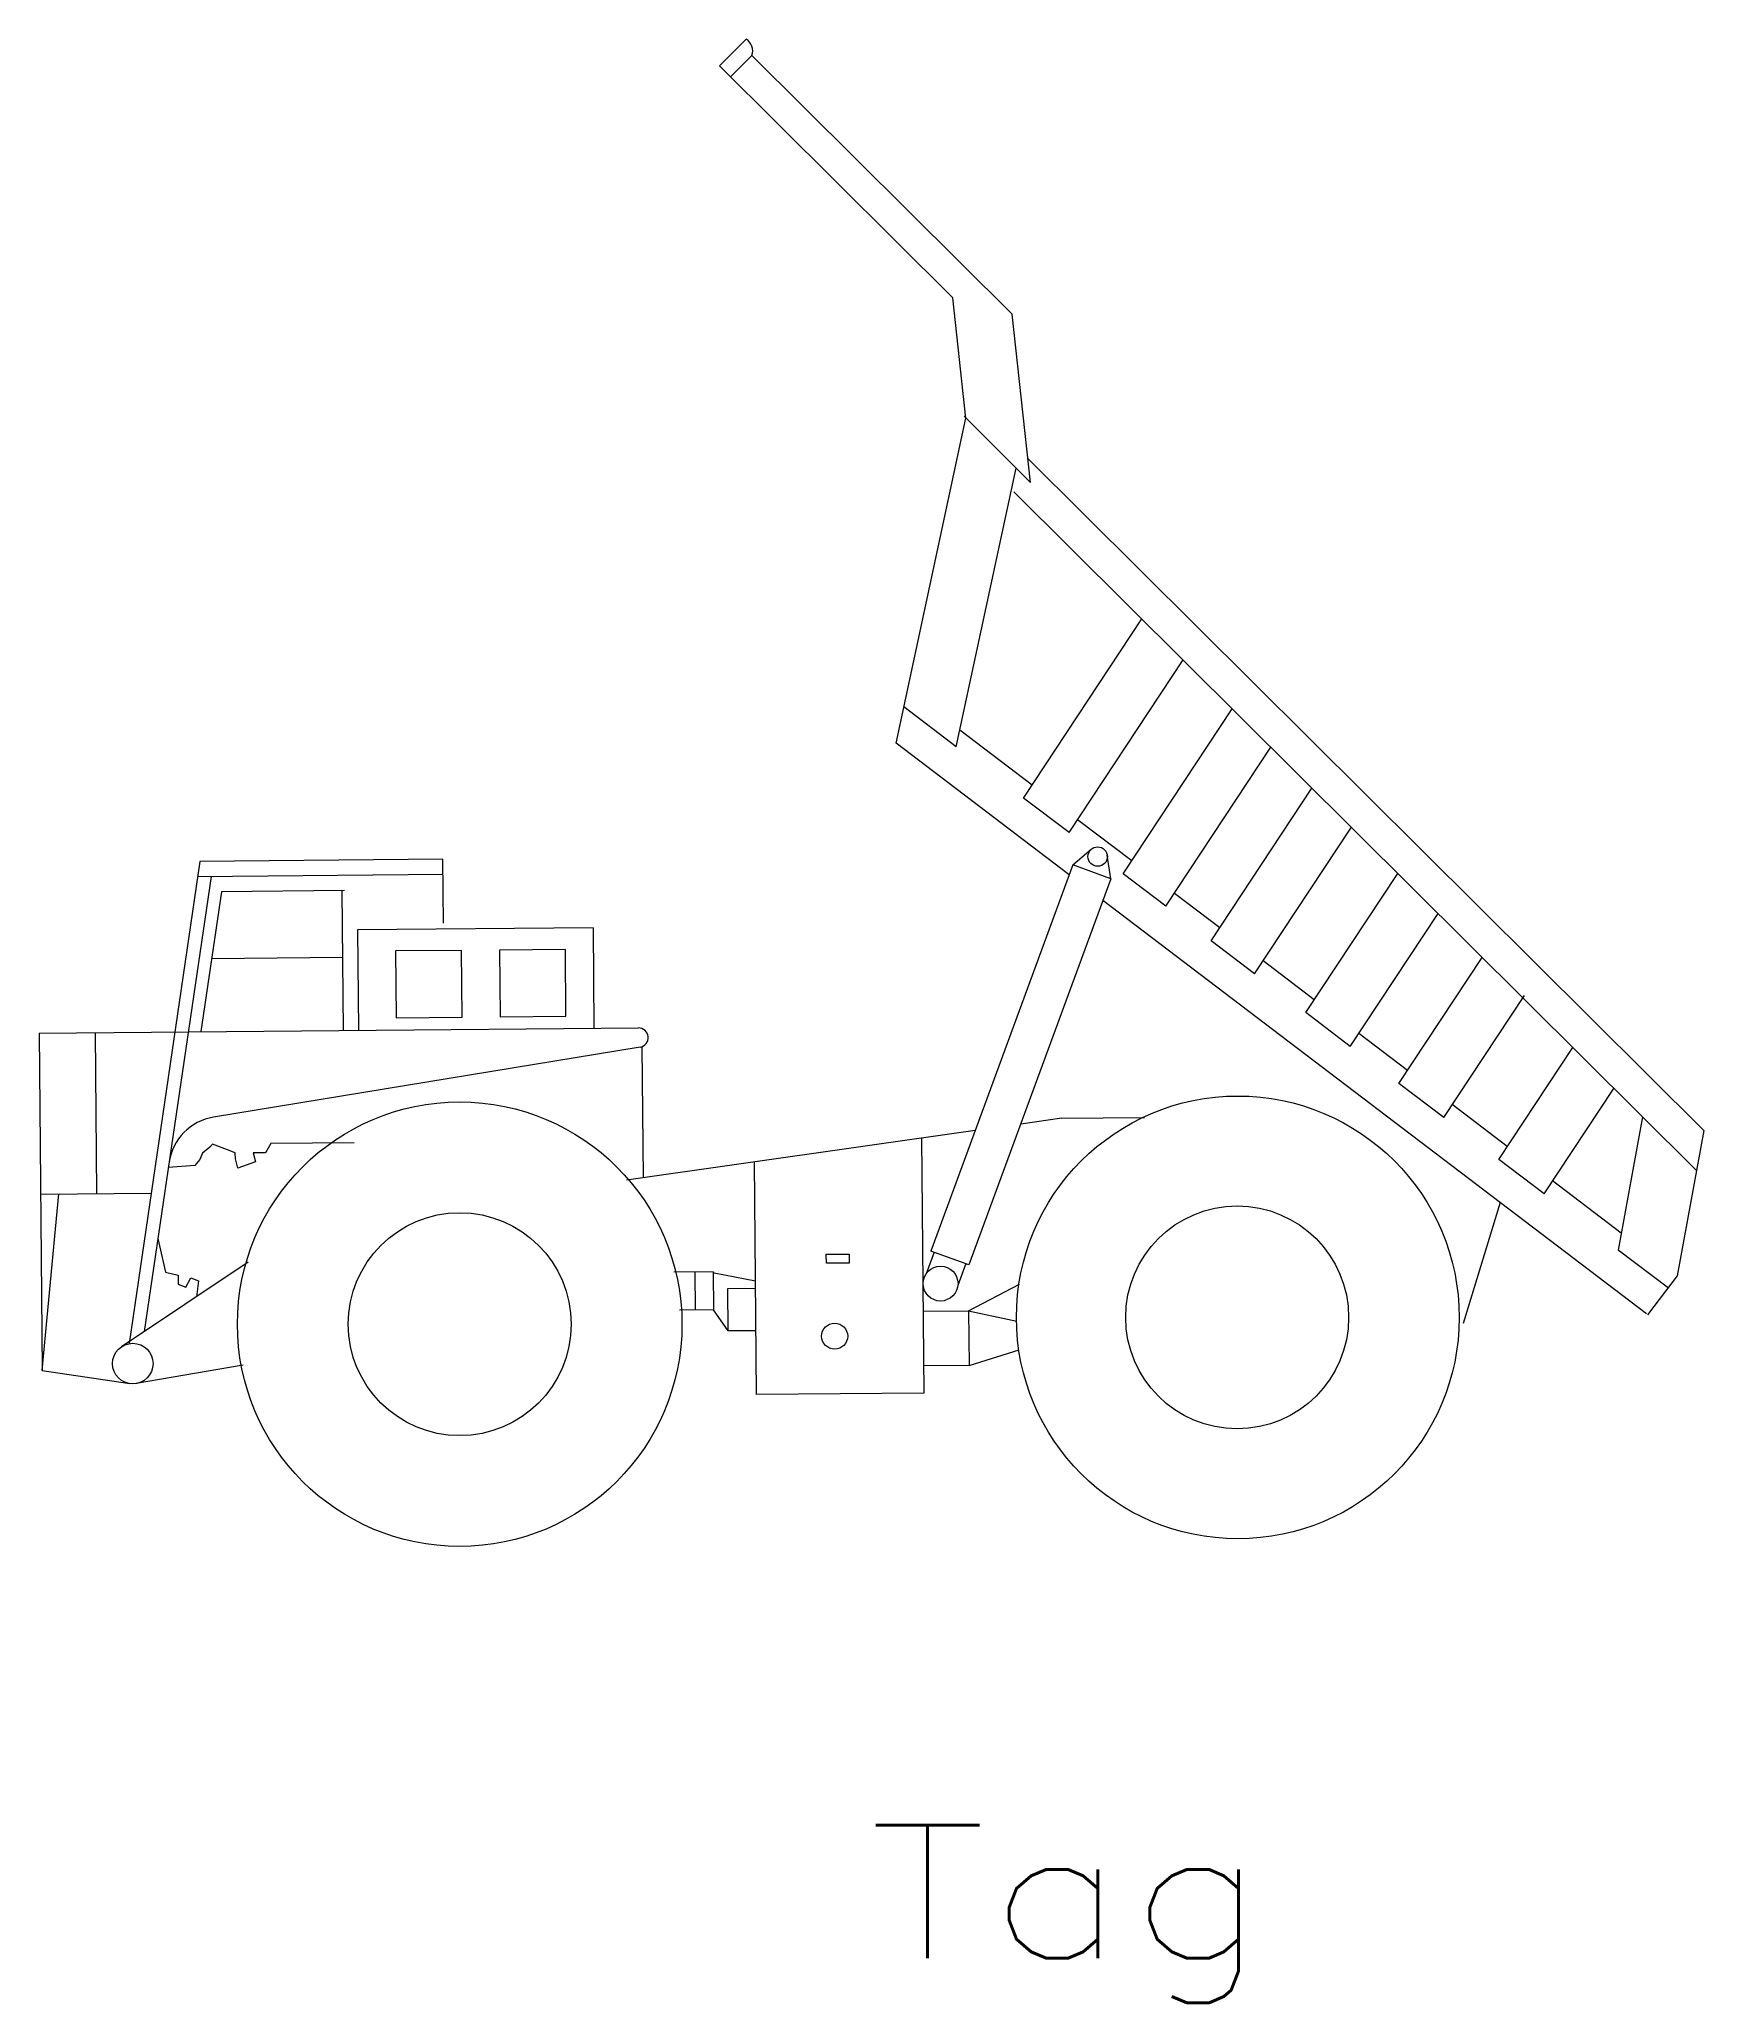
# Model space of a CAD drawing. Header units: inches. Extents: x -11.9 to 11.9, y -17.2 to 10.9.
import ezdxf
from ezdxf.enums import TextEntityAlignment as Align

# ---------------------------------------------------------------- set-up
doc = ezdxf.new("R2010")
doc.units = ezdxf.units.IN
doc.header["$MEASUREMENT"] = 0
doc.linetypes.add('DASHED', pattern=[0.75, 0.5, -0.25])
doc.layers.get('0').update_dxf_attribs({"lineweight": 0})
doc.layers.add('FUTURE-18DH', color=6, linetype='DASHED', lineweight=0, true_color=0xff00ff)
doc.styles.add('_TCW_TXTSTY_1', font='TXT.SHX')

msp = doc.modelspace()

# ---------------------------------------------------------------- linework, layer by layer
at = {"layer": 'FUTURE-18DH', "color": 6, "linetype": 'Continuous', "true_color": 0xff00ff}
for p, q in [((-2.164, 10.487), (-1.785, 10.868)), ((-2.164, 10.487), (-1.785, 10.868)), ((1.168, 7.172), (-2.164, 10.487)), ((1.168, 7.172), (-2.164, 10.487)), ((-2.008, 10.331), (-1.701, 10.638)), ((-2.008, 10.331), (-1.701, 10.638)), ((2.017, 6.94), (-1.701, 10.638)), ((2.017, 6.94), (-1.701, 10.638)), ((1.355, 5.454), (1.168, 7.172)), ((1.355, 5.454), (1.168, 7.172)), ((2.279, 4.535), (2.017, 6.94)), ((2.279, 4.535), (2.017, 6.94)), ((0.358, 0.809), (1.355, 5.454)), ((0.358, 0.809), (1.355, 5.454)), ((2.279, 4.535), (1.33, 5.48)), ((2.279, 4.535), (1.33, 5.48)), ((11.902, -4.729), (2.242, 4.879)), ((11.902, -4.729), (2.242, 4.879)), ((1.219, 0.756), (2.074, 4.739)), ((1.219, 0.756), (2.074, 4.739)), ((11.797, -5.3), (2.044, 4.401)), ((11.797, -5.3), (2.044, 4.401)), ((2.182, 0.024), (3.872, 2.583)), ((2.182, 0.024), (3.872, 2.583)), ((2.831, -0.47), (4.462, 1.997)), ((2.831, -0.47), (4.462, 1.997)), ((1.219, 0.756), (0.469, 1.326)), ((1.219, 0.756), (0.469, 1.326)), ((3.604, -1.059), (5.163, 1.3)), ((3.604, -1.059), (5.163, 1.3)), ((2.303, 0.208), (1.27, 0.994)), ((2.303, 0.208), (1.27, 0.994)), ((2.835, -1.074), (0.358, 0.809)), ((2.835, -1.074), (0.358, 0.809)), ((4.216, -1.523), (5.717, 0.749)), ((4.216, -1.523), (5.717, 0.749)), ((2.831, -0.47), (2.182, 0.024)), ((2.831, -0.47), (2.182, 0.024)), ((4.863, -2.015), (6.303, 0.165)), ((4.863, -2.015), (6.303, 0.165)), ((3.726, -0.874), (2.953, -0.286)), ((3.726, -0.874), (2.953, -0.286)), ((5.483, -2.487), (6.866, -0.394)), ((5.483, -2.487), (6.866, -0.394)), ((2.887, -0.932), (3.149, -0.707)), ((2.887, -0.932), (3.149, -0.707)), ((3.429, -1.129), (3.377, -0.792)), ((3.429, -1.129), (3.377, -0.792)), ((-9.594, -0.883), (-10.604, -7.774)), ((-9.594, -0.883), (-10.604, -7.774)), ((-9.432, -1.099), (-10.385, -7.6)), ((-9.432, -1.099), (-10.385, -7.6)), ((-6.115, -1.069), (-9.626, -1.101)), ((-6.115, -1.069), (-9.626, -1.101)), ((-6.117, -0.852), (-9.594, -0.883)), ((-6.117, -0.852), (-9.594, -0.883)), ((-6.109, -1.765), (-6.117, -0.852)), ((-6.109, -1.765), (-6.117, -0.852)), ((2.887, -0.932), (0.857, -6.453)), ((2.887, -0.932), (0.857, -6.453)), ((3.429, -1.129), (2.887, -0.932)), ((3.429, -1.129), (2.887, -0.932)), ((4.216, -1.523), (3.604, -1.059)), ((4.216, -1.523), (3.604, -1.059)), ((6.215, -3.043), (7.529, -1.054)), ((6.215, -3.043), (7.529, -1.054)), ((-9.282, -1.315), (-9.576, -3.315)), ((-9.282, -1.315), (-9.576, -3.315)), ((-7.524, -1.299), (-9.282, -1.315)), ((-7.524, -1.299), (-9.282, -1.315)), ((-7.561, -1.3), (-7.543, -3.297)), ((-7.561, -1.3), (-7.543, -3.297)), ((3.429, -1.129), (1.401, -6.646)), ((3.429, -1.129), (1.401, -6.646)), ((4.985, -1.831), (4.337, -1.339)), ((4.985, -1.831), (4.337, -1.339)), ((11.084, -7.348), (3.315, -1.439)), ((11.084, -7.348), (3.315, -1.439)), ((6.85, -3.526), (8.105, -1.626)), ((6.85, -3.526), (8.105, -1.626)), ((-3.972, -1.833), (-7.338, -1.862)), ((-3.972, -1.833), (-7.338, -1.862)), ((-7.338, -1.862), (-7.326, -3.296)), ((-7.338, -1.862), (-7.326, -3.296)), ((-3.972, -1.833), (-3.96, -3.266)), ((-3.972, -1.833), (-3.96, -3.266)), ((-5.852, -2.154), (-6.793, -2.162)), ((-5.852, -2.154), (-6.793, -2.162)), ((-6.793, -2.162), (-6.785, -3.117)), ((-6.793, -2.162), (-6.785, -3.117)), ((-5.844, -3.109), (-5.852, -2.154)), ((-5.844, -3.109), (-5.852, -2.154)), ((-4.368, -2.141), (-5.309, -2.149)), ((-4.368, -2.141), (-5.309, -2.149)), ((-5.309, -2.149), (-5.301, -3.104)), ((-5.309, -2.149), (-5.301, -3.104)), ((-4.36, -3.096), (-4.368, -2.141)), ((-4.36, -3.096), (-4.368, -2.141)), ((5.483, -2.487), (4.863, -2.015)), ((5.483, -2.487), (4.863, -2.015)), ((-7.553, -2.255), (-9.422, -2.272)), ((-7.553, -2.255), (-9.422, -2.272)), ((6.336, -2.859), (5.605, -2.303)), ((6.336, -2.859), (5.605, -2.303)), ((7.544, -4.054), (8.734, -2.253)), ((7.544, -4.054), (8.734, -2.253)), ((8.186, -4.542), (9.338, -2.799)), ((8.186, -4.542), (9.338, -2.799)), ((6.85, -3.526), (6.215, -3.043)), ((6.85, -3.526), (6.215, -3.043)), ((-11.887, -3.335), (-3.324, -3.261)), ((-11.887, -3.335), (-3.324, -3.261)), ((-11.887, -3.335), (-11.844, -8.157)), ((-11.887, -3.335), (-11.844, -8.157)), ((-11.09, -3.329), (-11.07, -5.63)), ((-11.09, -3.329), (-11.07, -5.63)), ((-6.785, -3.117), (-5.844, -3.109)), ((-6.785, -3.117), (-5.844, -3.109)), ((-5.301, -3.104), (-4.36, -3.096)), ((-5.301, -3.104), (-4.36, -3.096)), ((7.666, -3.87), (6.971, -3.342)), ((7.666, -3.87), (6.971, -3.342)), ((-3.3, -3.537), (-9.397, -4.539)), ((-3.3, -3.537), (-9.397, -4.539)), ((-3.273, -3.53), (-3.257, -5.403)), ((-3.273, -3.53), (-3.257, -5.403)), ((8.973, -5.141), (10.03, -3.541)), ((8.973, -5.141), (10.03, -3.541)), ((8.186, -4.542), (7.544, -4.054)), ((8.186, -4.542), (7.544, -4.054)), ((9.621, -5.634), (10.617, -4.126)), ((9.621, -5.634), (10.617, -4.126)), ((9.094, -4.957), (8.307, -4.358)), ((9.094, -4.957), (8.307, -4.358)), ((1.491, -4.728), (-3.495, -5.437)), ((1.491, -4.728), (-3.495, -5.437)), ((2.726, -4.553), (2.14, -4.636)), ((2.726, -4.553), (2.14, -4.636)), ((2.726, -4.553), (3.91, -4.542)), ((2.726, -4.553), (3.91, -4.542)), ((11.028, -4.534), (10.68, -6.439)), ((11.028, -4.534), (10.68, -6.439)), ((11.902, -4.729), (11.523, -6.804)), ((11.902, -4.729), (11.523, -6.804)), ((-9.447, -4.965), (-9.555, -5.053)), ((-9.447, -4.965), (-9.555, -5.053)), ((-9.411, -4.921), (-9.447, -4.965)), ((-9.411, -4.921), (-9.447, -4.965)), ((-9.194, -5.006), (-9.411, -4.921)), ((-9.194, -5.006), (-9.411, -4.921)), ((-9.085, -5.048), (-9.194, -5.006)), ((-9.085, -5.048), (-9.194, -5.006)), ((-9.084, -5.135), (-9.085, -5.048)), ((-9.084, -5.135), (-9.085, -5.048)), ((-8.651, -5.045), (-8.831, -5.046)), ((-8.651, -5.045), (-8.831, -5.046)), ((-8.831, -5.046), (-8.794, -5.176)), ((-8.831, -5.046), (-8.794, -5.176)), ((-8.579, -4.914), (-8.651, -5.045)), ((-8.579, -4.914), (-8.651, -5.045)), ((-7.385, -4.903), (-8.579, -4.914)), ((-7.385, -4.903), (-8.579, -4.914)), ((0.723, -4.838), (0.755, -8.481)), ((0.723, -4.838), (0.755, -8.481)), ((-9.662, -5.228), (-10.041, -5.255)), ((-9.662, -5.228), (-10.041, -5.255)), ((-9.591, -5.14), (-9.662, -5.228)), ((-9.591, -5.14), (-9.662, -5.228)), ((-9.555, -5.053), (-9.591, -5.14)), ((-9.555, -5.053), (-9.591, -5.14)), ((-9.047, -5.266), (-9.084, -5.135)), ((-9.047, -5.266), (-9.084, -5.135)), ((-8.794, -5.176), (-9.047, -5.266)), ((-8.794, -5.176), (-9.047, -5.266)), ((-1.634, -8.502), (-1.663, -5.177)), ((-1.634, -8.502), (-1.663, -5.177)), ((9.621, -5.634), (8.973, -5.141)), ((9.621, -5.634), (8.973, -5.141)), ((10.724, -6.196), (9.742, -5.449)), ((10.724, -6.196), (9.742, -5.449)), ((-11.867, -5.637), (-10.289, -5.623)), ((-11.867, -5.637), (-10.289, -5.623)), ((-11.844, -8.157), (-11.605, -5.635)), ((-11.844, -8.157), (-11.605, -5.635)), ((8.991, -5.755), (8.464, -7.488)), ((8.991, -5.755), (8.464, -7.488)), ((-10.19, -6.27), (-10.083, -6.751)), ((-10.19, -6.27), (-10.083, -6.751)), ((1.401, -6.646), (0.857, -6.453)), ((1.401, -6.646), (0.857, -6.453)), ((11.396, -6.983), (10.68, -6.439)), ((11.396, -6.983), (10.68, -6.439)), ((-8.899, -6.608), (-10.711, -7.818)), ((-8.899, -6.608), (-10.711, -7.818)), ((-0.638, -6.495), (-0.312, -6.493)), ((-0.638, -6.495), (-0.312, -6.493)), ((-0.637, -6.626), (-0.638, -6.495)), ((-0.637, -6.626), (-0.638, -6.495)), ((-0.311, -6.623), (-0.637, -6.626)), ((-0.311, -6.623), (-0.637, -6.626)), ((-0.312, -6.493), (-0.311, -6.623)), ((-0.312, -6.493), (-0.311, -6.623)), ((0.904, -6.469), (0.788, -6.774)), ((0.904, -6.469), (0.788, -6.774)), ((1.354, -6.629), (1.243, -6.941)), ((1.354, -6.629), (1.243, -6.941)), ((-10.083, -6.751), (-9.902, -6.793)), ((-10.083, -6.751), (-9.902, -6.793)), ((-9.902, -6.793), (-9.901, -6.923)), ((-9.902, -6.793), (-9.901, -6.923)), ((-9.901, -6.923), (-9.792, -6.966)), ((-9.901, -6.923), (-9.792, -6.966)), ((-9.792, -6.966), (-9.721, -6.835)), ((-9.792, -6.966), (-9.721, -6.835)), ((-9.721, -6.835), (-9.612, -6.877)), ((-9.721, -6.835), (-9.612, -6.877)), ((-9.612, -6.877), (-9.641, -7.103)), ((-9.612, -6.877), (-9.641, -7.103)), ((-2.255, -6.749), (-2.817, -6.754)), ((-2.255, -6.749), (-2.817, -6.754)), ((-2.518, -6.752), (-2.513, -7.293)), ((-2.518, -6.752), (-2.513, -7.293)), ((-2.255, -6.749), (-2.25, -7.291)), ((-2.255, -6.749), (-2.25, -7.291)), ((-2.241, -6.76), (-1.648, -6.874)), ((-2.241, -6.76), (-1.648, -6.874)), ((-2.046, -6.986), (-1.648, -6.982)), ((-2.046, -6.986), (-1.648, -6.982)), ((-2.04, -7.593), (-2.046, -6.986)), ((-2.04, -7.593), (-2.046, -6.986)), ((1.396, -7.303), (2.121, -6.922)), ((1.396, -7.303), (2.121, -6.922)), ((11.523, -6.804), (11.1, -7.36)), ((11.523, -6.804), (11.1, -7.36)), ((-2.25, -7.291), (-2.735, -7.295)), ((-2.25, -7.291), (-2.735, -7.295)), ((-2.04, -7.593), (-2.25, -7.291)), ((-2.04, -7.593), (-2.25, -7.291)), ((0.745, -7.309), (1.396, -7.303)), ((0.745, -7.309), (1.396, -7.303)), ((1.396, -7.303), (2.086, -7.452)), ((1.396, -7.303), (1.403, -8.085)), ((1.396, -7.303), (1.403, -8.085)), ((1.396, -7.303), (2.086, -7.452)), ((-1.642, -7.59), (-2.04, -7.593)), ((-1.642, -7.59), (-2.04, -7.593)), ((-8.971, -8.082), (-10.501, -8.344)), ((-8.971, -8.082), (-10.501, -8.344)), ((1.403, -8.085), (0.751, -8.09)), ((1.403, -8.085), (0.751, -8.09)), ((1.403, -8.085), (2.119, -7.863)), ((1.403, -8.085), (2.119, -7.863)), ((-11.844, -8.157), (-10.593, -8.345)), ((-11.844, -8.157), (-10.593, -8.345)), ((0.755, -8.481), (-1.634, -8.502)), ((0.755, -8.481), (-1.634, -8.502))]:
    msp.add_line(p, q, dxfattribs=at)
for centre, radius in [((3.24, -0.813), 0.139), ((3.24, -0.813), 0.139), ((-5.878, -7.496), 3.177), ((-5.878, -7.496), 3.177), ((5.243, -7.399), 3.164), ((5.243, -7.399), 3.164), ((5.234, -7.399), 1.593), ((5.234, -7.399), 1.593), ((-5.878, -7.496), 1.593), ((-5.878, -7.496), 1.593), ((0.994, -6.915), 0.25), ((0.994, -6.915), 0.25), ((-0.519, -7.667), 0.186), ((-0.519, -7.667), 0.186), ((-10.55, -8.059), 0.29), ((-10.55, -8.059), 0.29)]:
    msp.add_circle(centre, radius, dxfattribs=at)
for centre, radius, start, end in [((-1.881, 10.703), 0.191, -19.8111, 59.8955), ((-1.881, 10.703), 0.191, -19.8111, 59.8955), ((-3.323, -3.4), 0.139, -80.6729, 90.4999), ((-3.323, -3.4), 0.139, -80.6729, 90.4999), ((-9.273, -5.294), 0.766, 99.3271, 171.6581), ((-9.273, -5.294), 0.766, 99.3271, 171.6581)]:
    msp.add_arc(centre, radius, start, end, dxfattribs=at)

# ---------------------------------------------------------------- texts
at = {"color": 7, "linetype": 'Continuous', "style": '_TCW_TXTSTY_1', "width": 1.166667}
msp.add_text('Tag', height=1.905, dxfattribs=at).set_placement((-0.037, -16.559), (5.678, -16.559), align=Align.FIT)

doc.saveas('drawing.dxf')
